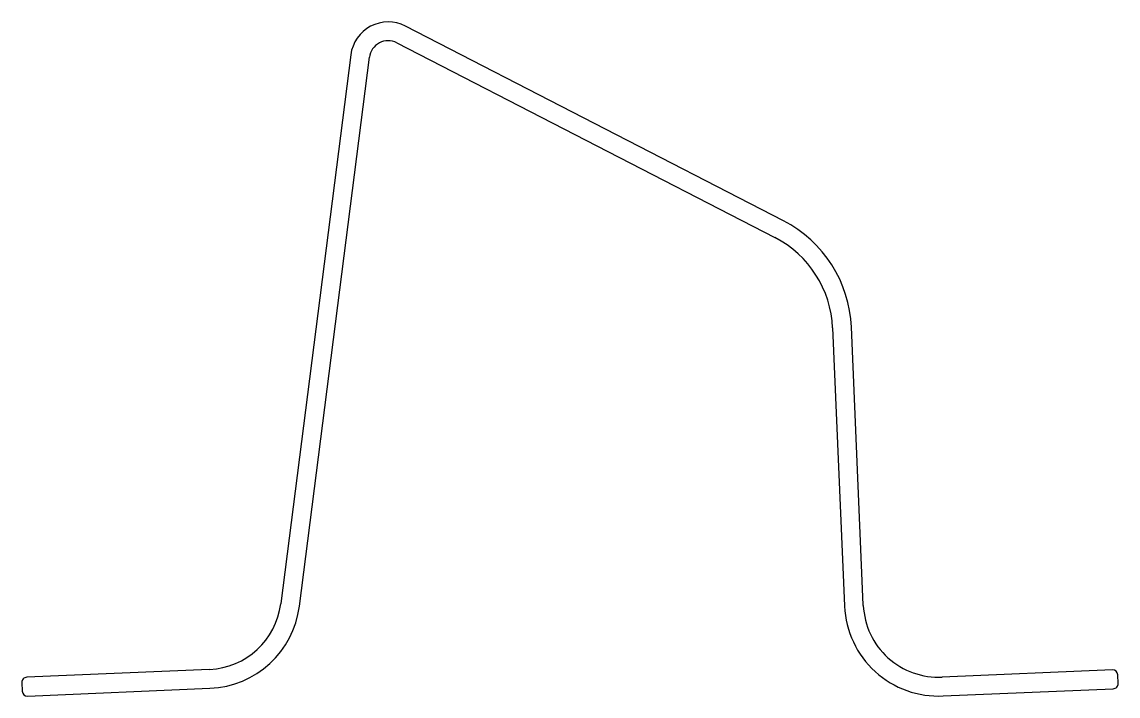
# Model space of a CAD drawing. Extents: x 6.4 to 93.7, y 4.7 to 58.4.
import ezdxf

# ---------------------------------------------------------------- set-up
doc = ezdxf.new("R2010")
doc.units = 0
doc.layers.get('0').update_dxf_attribs({"linetype": 'CONTINUOUS'})

msp = doc.modelspace()

# ---------------------------------------------------------------- linework, layer by layer
for p, q in [((67.044, 42.507), (36.946, 58.022)), ((36.259, 56.689), (66.357, 41.174)), ((32.595, 55.736), (27.019, 12.028)), ((28.505, 11.823), (34.082, 55.537)), ((73.396, 11.919), (72.453, 34.044)), ((70.954, 33.98), (70.954, 33.981)), ((70.954, 33.981), (71.897, 11.854)), ((27.019, 12.028), (27.017, 12.013)), ((27.017, 12.013), (27.017, 12.012)), ((71.897, 11.854), (71.899, 11.816)), ((73.396, 11.905), (73.396, 11.919)), ((73.398, 11.873), (73.396, 11.905)), ((21.352, 6.779), (6.794, 6.159)), ((93.234, 6.744), (79.687, 6.167)), ((93.681, 5.662), (93.651, 6.362)), ((6.412, 5.742), (6.441, 5.043)), ((6.858, 4.66), (21.384, 5.279)), ((79.764, 4.669), (93.298, 5.246))]:
    msp.add_line(p, q)
for centre, radius, start, end in [((35.571, 55.356), 3, 62.72913, 172.72919), ((35.571, 55.356), 1.5, 62.72913, 173.05651), ((62.462, 33.619), 10, 2.44026, 62.72913), ((62.462, 33.619), 8.5, 2.43934, 62.72913), ((21.065, 12.772), 6, 272.73834, 352.71814), ((21.065, 12.772), 7.5, 272.4387, 352.72914), ((79.391, 12.16), 7.5, 182.62803, 272.85277), ((79.391, 12.16), 6, 182.74041, 272.8244), ((6.811, 5.759), 0.4, 92.43963, 182.44046), ((93.251, 6.345), 0.4, 2.44046, 92.43869), ((93.281, 5.645), 0.4, 272.43869, 2.44046), ((6.841, 5.06), 0.4, 182.44046, 272.4387)]:
    msp.add_arc(centre, radius, start, end)

doc.saveas('drawing.dxf')
